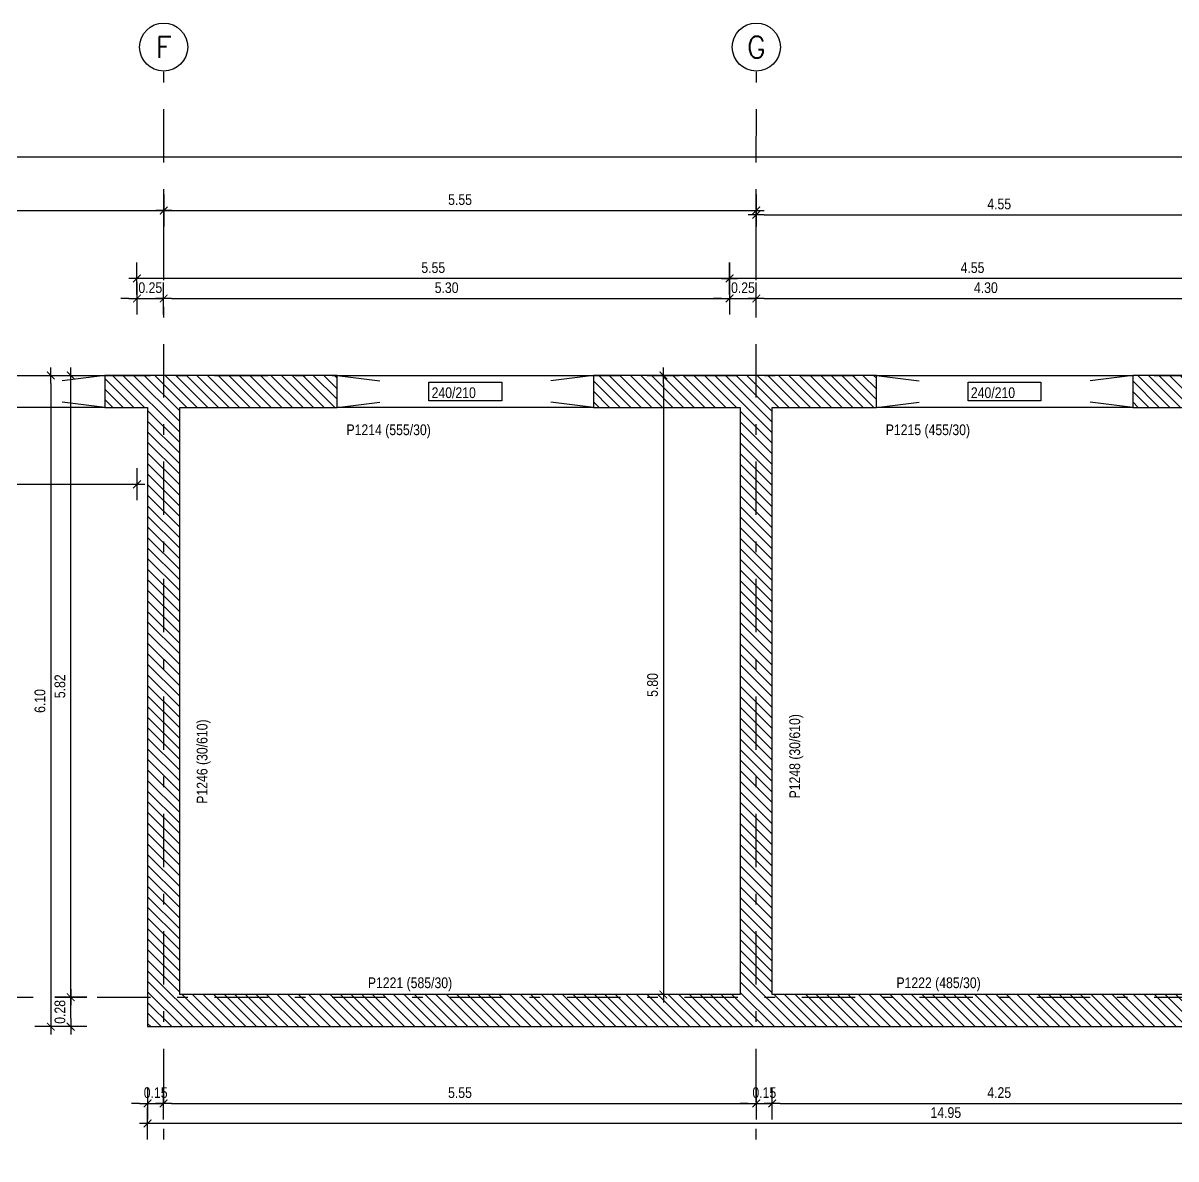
# Model space of a CAD drawing. Header units: metres. Extents: x 419734 to 420376, y 4564732 to 4565123.
# Drawn here: x 419980.64 to 419991.43, y 4565033.79 to 4565044.43 of the extents above; entities that cross this region are included whole.
import ezdxf
from ezdxf.enums import TextEntityAlignment as Align

# ---------------------------------------------------------------- set-up
doc = ezdxf.new("R2010")
doc.units = ezdxf.units.M
doc.linetypes.add('TRATTO-PUNTO', pattern=[1, 0.5, -0.25, 0, -0.25])
doc.layers.get('Defpoints').update_dxf_attribs({"color": 5})
for name, color, linetype in [('07-SIMBOLI', 1, 'Continuous'), ('SW_ASSI', 7, 'TRATTO-PUNTO'), ('SW_DIM', 33, 'Continuous'), ('SW_MAGRONE', 2, 'Continuous'), ('SW_TRATTEGGIO_252', 252, 'Continuous'), ('SW_TXT_TESTI', 1, 'Continuous')]:
    doc.layers.add(name, color=color, linetype=linetype)
doc.styles.add('ROMANS8', font='ROMANS8.SHX')
doc.styles.add('SWS', font='ARIALN.TTF')
doc.dimstyles.new('DIM-SW-50_m', dxfattribs={"dimtxt": 0.1, "dimasz": 0.075, "dimexe": 0.125, "dimexo": 0.125, "dimgap": 0.05, "dimtad": 1, "dimzin": 1, "dimdsep": 46, "dimtxsty": 'SWS', "dimblk1": 'D', "dimblk2": 'D', "dimsah": 1, "dimcen": 0.0075, "dimdle": 0.0625, "dimse1": 1, "dimse2": 1, "dimclrd": 256, "dimclre": 256, "dimclrt": 256, "dimazin": 0, "dimtfac": 0.75, "dimtmove": 1, "dimatfit": 3, "dimldrblk": 'D', "dimfxl": 0.125, "dimtvp": 1.5, "dimtolj": 1, "dimtzin": 0, "dimarcsym": 0})

# ---------------------------------------------------------------- blocks, each defined once
blk = doc.blocks.new('D')
for p, q in [((0, 2), (0, -2)), ((-1, 0), (1, 0))]:
    blk.add_line(p, q)
at = {"const_width": 0.141}
blk.add_lwpolyline([(0.48, 0.48), (-0.48, -0.48)], dxfattribs=at)
blk = doc.blocks.new('*D1226')
at = {"layer": 'Defpoints', "color": 0, "ltscale": 0.5, "transparency": 16777216}
for p in [(419981.955, 4565042.672), (419981.955, 4565042.524), (419976.074, 4565041.127)]:
    blk.add_point(p, dxfattribs=at)
at = {"layer": 'SW_DIM', "lineweight": -2, "ltscale": 0.5, "transparency": 16777216}
blk.add_line((419976.149, 4565042.672), (419981.88, 4565042.672), dxfattribs=at)
at = {"layer": 'SW_DIM', "lineweight": -2, "ltscale": 0.5, "transparency": 16777216, "xscale": 0.075, "yscale": 0.075, "zscale": 0.075, "rotation": 180}
blk.add_blockref('D', (419976.074, 4565042.672), dxfattribs=at)
at = {"layer": 'SW_DIM', "lineweight": -2, "ltscale": 0.5, "transparency": 16777216, "xscale": 0.075, "yscale": 0.075, "zscale": 0.075}
blk.add_blockref('D', (419981.955, 4565042.672), dxfattribs=at)
at = {"layer": 'SW_DIM', "ltscale": 0.5, "transparency": 16777216, "insert": (419979.014, 4565042.773), "char_height": 0.1, "attachment_point": 5, "style": 'SWS'}
blk.add_mtext('\\A1;5.88', dxfattribs=at)
blk = doc.blocks.new('*D1338')
at = {"layer": 'Defpoints', "color": 0, "ltscale": 0.5, "transparency": 16777216}
for p in [(419987.504, 4565042.672), (419981.955, 4565042.524), (419987.504, 4565041.086)]:
    blk.add_point(p, dxfattribs=at)
at = {"layer": 'SW_DIM', "lineweight": -2, "ltscale": 0.5, "transparency": 16777216}
blk.add_line((419982.03, 4565042.672), (419987.429, 4565042.672), dxfattribs=at)
at = {"layer": 'SW_DIM', "lineweight": -2, "ltscale": 0.5, "transparency": 16777216, "xscale": 0.075, "yscale": 0.075, "zscale": 0.075, "rotation": 180}
blk.add_blockref('D', (419981.955, 4565042.672), dxfattribs=at)
at = {"layer": 'SW_DIM', "lineweight": -2, "ltscale": 0.5, "transparency": 16777216, "xscale": 0.075, "yscale": 0.075, "zscale": 0.075}
blk.add_blockref('D', (419987.504, 4565042.672), dxfattribs=at)
at = {"layer": 'SW_DIM', "ltscale": 0.5, "transparency": 16777216, "insert": (419984.73, 4565042.773), "char_height": 0.1, "attachment_point": 5, "style": 'SWS'}
blk.add_mtext('\\A1;5.55', dxfattribs=at)
blk = doc.blocks.new('*D1339')
at = {"layer": 'Defpoints', "color": 0, "ltscale": 0.5, "transparency": 16777216}
for p in [(419992.054, 4565042.631), (419987.504, 4565041.086), (419992.054, 4565041.086)]:
    blk.add_point(p, dxfattribs=at)
at = {"layer": 'SW_DIM', "lineweight": -2, "ltscale": 0.5, "transparency": 16777216}
blk.add_line((419987.579, 4565042.631), (419991.979, 4565042.631), dxfattribs=at)
at = {"layer": 'SW_DIM', "lineweight": -2, "ltscale": 0.5, "transparency": 16777216, "xscale": 0.075, "yscale": 0.075, "zscale": 0.075, "rotation": 180}
blk.add_blockref('D', (419987.504, 4565042.631), dxfattribs=at)
at = {"layer": 'SW_DIM', "lineweight": -2, "ltscale": 0.5, "transparency": 16777216, "xscale": 0.075, "yscale": 0.075, "zscale": 0.075}
blk.add_blockref('D', (419992.054, 4565042.631), dxfattribs=at)
at = {"layer": 'SW_DIM', "ltscale": 0.5, "transparency": 16777216, "insert": (419989.779, 4565042.732), "char_height": 0.1, "attachment_point": 5, "style": 'SWS'}
blk.add_mtext('\\A1;4.55', dxfattribs=at)
blk = doc.blocks.new('*D1227')
at = {"layer": 'Defpoints', "color": 0, "ltscale": 0.5, "transparency": 16777216}
for p in [(419952.732, 4565043.172), (419952.732, 4565041.127), (420001.204, 4565041.127)]:
    blk.add_point(p, dxfattribs=at)
at = {"layer": 'SW_DIM', "lineweight": -2, "ltscale": 0.5, "transparency": 16777216}
blk.add_line((420001.129, 4565043.172), (419952.807, 4565043.172), dxfattribs=at)
at = {"layer": 'SW_DIM', "lineweight": -2, "ltscale": 0.5, "transparency": 16777216, "xscale": 0.075, "yscale": 0.075, "zscale": 0.075, "rotation": 180}
blk.add_blockref('D', (419952.732, 4565043.172), dxfattribs=at)
at = {"layer": 'SW_DIM', "lineweight": -2, "ltscale": 0.5, "transparency": 16777216, "xscale": 0.075, "yscale": 0.075, "zscale": 0.075}
blk.add_blockref('D', (420001.204, 4565043.172), dxfattribs=at)
at = {"layer": 'SW_DIM', "ltscale": 0.5, "transparency": 16777216, "insert": (419976.968, 4565043.273), "char_height": 0.1, "attachment_point": 5, "style": 'SWS'}
blk.add_mtext('\\A1;48.47', dxfattribs=at)
blk = doc.blocks.new('*D1240')
at = {"layer": 'Defpoints', "color": 0, "ltscale": 0.5, "transparency": 16777216}
for p in [(419981.804, 4565035.027), (419981.954, 4565035.027), (419981.954, 4565034.307)]:
    blk.add_point(p, dxfattribs=at)
at = {"layer": 'SW_DIM', "lineweight": -2, "ltscale": 0.5, "transparency": 16777216}
for p, q in [((419981.729, 4565034.307), (419981.654, 4565034.307)), ((419981.804, 4565034.307), (419981.954, 4565034.307)), ((419982.029, 4565034.307), (419982.104, 4565034.307))]:
    blk.add_line(p, q, dxfattribs=at)
at = {"layer": 'SW_DIM', "lineweight": -2, "ltscale": 0.5, "transparency": 16777216, "xscale": 0.075, "yscale": 0.075, "zscale": 0.075}
blk.add_blockref('D', (419981.804, 4565034.307), dxfattribs=at)
at = {"layer": 'SW_DIM', "lineweight": -2, "ltscale": 0.5, "transparency": 16777216, "xscale": 0.075, "yscale": 0.075, "zscale": 0.075, "rotation": 180}
blk.add_blockref('D', (419981.954, 4565034.307), dxfattribs=at)
at = {"layer": 'SW_DIM', "ltscale": 0.5, "transparency": 16777216, "insert": (419981.879, 4565034.408), "char_height": 0.1, "attachment_point": 5, "style": 'SWS'}
blk.add_mtext('\\A1;0.15', dxfattribs=at)
blk = doc.blocks.new('*D1241')
at = {"layer": 'Defpoints', "color": 0, "ltscale": 0.5, "transparency": 16777216}
for p in [(419981.954, 4565035.027), (419987.504, 4565035.027), (419987.504, 4565034.307)]:
    blk.add_point(p, dxfattribs=at)
at = {"layer": 'SW_DIM', "lineweight": -2, "ltscale": 0.5, "transparency": 16777216}
blk.add_line((419982.029, 4565034.307), (419987.429, 4565034.307), dxfattribs=at)
at = {"layer": 'SW_DIM', "lineweight": -2, "ltscale": 0.5, "transparency": 16777216, "xscale": 0.075, "yscale": 0.075, "zscale": 0.075, "rotation": 180}
blk.add_blockref('D', (419981.954, 4565034.307), dxfattribs=at)
at = {"layer": 'SW_DIM', "lineweight": -2, "ltscale": 0.5, "transparency": 16777216, "xscale": 0.075, "yscale": 0.075, "zscale": 0.075}
blk.add_blockref('D', (419987.504, 4565034.307), dxfattribs=at)
at = {"layer": 'SW_DIM', "ltscale": 0.5, "transparency": 16777216, "insert": (419984.729, 4565034.408), "char_height": 0.1, "attachment_point": 5, "style": 'SWS'}
blk.add_mtext('\\A1;5.55', dxfattribs=at)
blk = doc.blocks.new('*D1242')
at = {"layer": 'Defpoints', "color": 0, "ltscale": 0.5, "transparency": 16777216}
for p in [(419987.654, 4565035.327), (419987.504, 4565035.027), (419987.654, 4565034.307)]:
    blk.add_point(p, dxfattribs=at)
at = {"layer": 'SW_DIM', "lineweight": -2, "ltscale": 0.5, "transparency": 16777216}
for p, q in [((419987.429, 4565034.307), (419987.354, 4565034.307)), ((419987.504, 4565034.307), (419987.654, 4565034.307)), ((419987.729, 4565034.307), (419987.804, 4565034.307))]:
    blk.add_line(p, q, dxfattribs=at)
at = {"layer": 'SW_DIM', "lineweight": -2, "ltscale": 0.5, "transparency": 16777216, "xscale": 0.075, "yscale": 0.075, "zscale": 0.075}
blk.add_blockref('D', (419987.504, 4565034.307), dxfattribs=at)
at = {"layer": 'SW_DIM', "lineweight": -2, "ltscale": 0.5, "transparency": 16777216, "xscale": 0.075, "yscale": 0.075, "zscale": 0.075, "rotation": 180}
blk.add_blockref('D', (419987.654, 4565034.307), dxfattribs=at)
at = {"layer": 'SW_DIM', "ltscale": 0.5, "transparency": 16777216, "insert": (419987.579, 4565034.408), "char_height": 0.1, "attachment_point": 5, "style": 'SWS'}
blk.add_mtext('\\A1;0.15', dxfattribs=at)
blk = doc.blocks.new('*D1243')
at = {"layer": 'Defpoints', "color": 0, "ltscale": 0.5, "transparency": 16777216}
for p in [(419987.654, 4565035.327), (419991.904, 4565035.327), (419991.904, 4565034.307)]:
    blk.add_point(p, dxfattribs=at)
at = {"layer": 'SW_DIM', "lineweight": -2, "ltscale": 0.5, "transparency": 16777216}
blk.add_line((419987.729, 4565034.307), (419991.829, 4565034.307), dxfattribs=at)
at = {"layer": 'SW_DIM', "lineweight": -2, "ltscale": 0.5, "transparency": 16777216, "xscale": 0.075, "yscale": 0.075, "zscale": 0.075, "rotation": 180}
blk.add_blockref('D', (419987.654, 4565034.307), dxfattribs=at)
at = {"layer": 'SW_DIM', "lineweight": -2, "ltscale": 0.5, "transparency": 16777216, "xscale": 0.075, "yscale": 0.075, "zscale": 0.075}
blk.add_blockref('D', (419991.904, 4565034.307), dxfattribs=at)
at = {"layer": 'SW_DIM', "ltscale": 0.5, "transparency": 16777216, "insert": (419989.779, 4565034.408), "char_height": 0.1, "attachment_point": 5, "style": 'SWS'}
blk.add_mtext('\\A1;4.25', dxfattribs=at)
blk = doc.blocks.new('*D1251')
at = {"layer": 'Defpoints', "color": 0, "ltscale": 0.5, "transparency": 16777216}
for p in [(419981.804, 4565035.027), (419996.754, 4565035.027), (419981.804, 4565034.12)]:
    blk.add_point(p, dxfattribs=at)
at = {"layer": 'SW_DIM', "lineweight": -2, "ltscale": 0.5, "transparency": 16777216}
blk.add_line((419996.679, 4565034.12), (419981.879, 4565034.12), dxfattribs=at)
at = {"layer": 'SW_DIM', "lineweight": -2, "ltscale": 0.5, "transparency": 16777216, "xscale": 0.075, "yscale": 0.075, "zscale": 0.075, "rotation": 180}
blk.add_blockref('D', (419981.804, 4565034.12), dxfattribs=at)
at = {"layer": 'SW_DIM', "lineweight": -2, "ltscale": 0.5, "transparency": 16777216, "xscale": 0.075, "yscale": 0.075, "zscale": 0.075}
blk.add_blockref('D', (419996.754, 4565034.12), dxfattribs=at)
at = {"layer": 'SW_DIM', "ltscale": 0.5, "transparency": 16777216, "insert": (419989.279, 4565034.221), "char_height": 0.1, "attachment_point": 5, "style": 'SWS'}
blk.add_mtext('\\A1;14.95', dxfattribs=at)
blk = doc.blocks.new('*D1252')
at = {"layer": 'Defpoints', "color": 0, "ltscale": 0.5, "transparency": 16777216}
for p in [(419981.084, 4565035.302), (419981.804, 4565035.302), (419981.804, 4565035.027)]:
    blk.add_point(p, dxfattribs=at)
at = {"layer": 'SW_DIM', "lineweight": -2, "ltscale": 0.5, "transparency": 16777216}
blk.add_line((419981.084, 4565035.102), (419981.084, 4565035.227), dxfattribs=at)
at = {"layer": 'SW_DIM', "lineweight": -2, "ltscale": 0.5, "transparency": 16777216, "xscale": 0.075, "yscale": 0.075, "zscale": 0.075}
for p, rotation in [((419981.084, 4565035.302), 90), ((419981.084, 4565035.027), 270)]:
    blk.add_blockref('D', p, dxfattribs=dict(at, rotation=rotation))
at = {"layer": 'SW_DIM', "ltscale": 0.5, "transparency": 16777216, "insert": (419980.983, 4565035.165), "char_height": 0.1, "attachment_point": 5, "rotation": 90, "style": 'SWS'}
blk.add_mtext('\\A1;0.28', dxfattribs=at)
blk = doc.blocks.new('*D1253')
at = {"layer": 'Defpoints', "color": 0, "ltscale": 0.5, "transparency": 16777216}
for p in [(419981.084, 4565041.127), (419981.689, 4565041.127), (419981.804, 4565035.302)]:
    blk.add_point(p, dxfattribs=at)
at = {"layer": 'SW_DIM', "lineweight": -2, "ltscale": 0.5, "transparency": 16777216}
blk.add_line((419981.084, 4565035.377), (419981.084, 4565041.052), dxfattribs=at)
at = {"layer": 'SW_DIM', "lineweight": -2, "ltscale": 0.5, "transparency": 16777216, "xscale": 0.075, "yscale": 0.075, "zscale": 0.075}
for p, rotation in [((419981.084, 4565041.127), 90), ((419981.084, 4565035.302), 270)]:
    blk.add_blockref('D', p, dxfattribs=dict(at, rotation=rotation))
at = {"layer": 'SW_DIM', "ltscale": 0.5, "transparency": 16777216, "insert": (419980.983, 4565038.215), "char_height": 0.1, "attachment_point": 5, "rotation": 90, "style": 'SWS'}
blk.add_mtext('\\A1;5.82', dxfattribs=at)
blk = doc.blocks.new('*D1254')
at = {"layer": 'Defpoints', "color": 0, "ltscale": 0.5, "transparency": 16777216}
for p in [(419981.689, 4565041.127), (419980.897, 4565035.027), (419981.804, 4565035.027)]:
    blk.add_point(p, dxfattribs=at)
at = {"layer": 'SW_DIM', "lineweight": -2, "ltscale": 0.5, "transparency": 16777216}
blk.add_line((419980.897, 4565041.052), (419980.897, 4565035.102), dxfattribs=at)
at = {"layer": 'SW_DIM', "lineweight": -2, "ltscale": 0.5, "transparency": 16777216, "xscale": 0.075, "yscale": 0.075, "zscale": 0.075}
for p, rotation in [((419980.897, 4565041.127), 90), ((419980.897, 4565035.027), 270)]:
    blk.add_blockref('D', p, dxfattribs=dict(at, rotation=rotation))
at = {"layer": 'SW_DIM', "ltscale": 0.5, "transparency": 16777216, "insert": (419980.796, 4565038.077), "char_height": 0.1, "attachment_point": 5, "rotation": 90, "style": 'SWS'}
blk.add_mtext('\\A1;6.10', dxfattribs=at)
blk = doc.blocks.new('*D1327')
at = {"layer": 'Defpoints', "color": 0, "ltscale": 0.5, "transparency": 16777216}
for p in [(419981.954, 4565041.847), (419981.704, 4565041.127), (419981.954, 4565041.127)]:
    blk.add_point(p, dxfattribs=at)
at = {"layer": 'SW_DIM', "lineweight": -2, "ltscale": 0.5, "transparency": 16777216}
for p, q in [((419981.629, 4565041.847), (419981.554, 4565041.847)), ((419981.704, 4565041.847), (419981.954, 4565041.847)), ((419982.029, 4565041.847), (419982.104, 4565041.847))]:
    blk.add_line(p, q, dxfattribs=at)
at = {"layer": 'SW_DIM', "lineweight": -2, "ltscale": 0.5, "transparency": 16777216, "xscale": 0.075, "yscale": 0.075, "zscale": 0.075}
blk.add_blockref('D', (419981.704, 4565041.847), dxfattribs=at)
at = {"layer": 'SW_DIM', "lineweight": -2, "ltscale": 0.5, "transparency": 16777216, "xscale": 0.075, "yscale": 0.075, "zscale": 0.075, "rotation": 180}
blk.add_blockref('D', (419981.954, 4565041.847), dxfattribs=at)
at = {"layer": 'SW_DIM', "ltscale": 0.5, "transparency": 16777216, "insert": (419981.829, 4565041.948), "char_height": 0.1, "attachment_point": 5, "style": 'SWS'}
blk.add_mtext('\\A1;0.25', dxfattribs=at)
blk = doc.blocks.new('*D1229')
at = {"layer": 'Defpoints', "color": 0, "ltscale": 0.5, "transparency": 16777216}
for p in [(419987.254, 4565041.847), (419981.954, 4565041.127), (419987.254, 4565041.127)]:
    blk.add_point(p, dxfattribs=at)
at = {"layer": 'SW_DIM', "lineweight": -2, "ltscale": 0.5, "transparency": 16777216}
blk.add_line((419982.029, 4565041.847), (419987.179, 4565041.847), dxfattribs=at)
at = {"layer": 'SW_DIM', "lineweight": -2, "ltscale": 0.5, "transparency": 16777216, "xscale": 0.075, "yscale": 0.075, "zscale": 0.075, "rotation": 180}
blk.add_blockref('D', (419981.954, 4565041.847), dxfattribs=at)
at = {"layer": 'SW_DIM', "lineweight": -2, "ltscale": 0.5, "transparency": 16777216, "xscale": 0.075, "yscale": 0.075, "zscale": 0.075}
blk.add_blockref('D', (419987.254, 4565041.847), dxfattribs=at)
at = {"layer": 'SW_DIM', "ltscale": 0.5, "transparency": 16777216, "insert": (419984.604, 4565041.948), "char_height": 0.1, "attachment_point": 5, "style": 'SWS'}
blk.add_mtext('\\A1;5.30', dxfattribs=at)
blk = doc.blocks.new('*D1230')
at = {"layer": 'Defpoints', "color": 0, "ltscale": 0.5, "transparency": 16777216}
for p in [(419987.504, 4565041.847), (419987.254, 4565041.127), (419987.504, 4565041.127)]:
    blk.add_point(p, dxfattribs=at)
at = {"layer": 'SW_DIM', "lineweight": -2, "ltscale": 0.5, "transparency": 16777216}
for p, q in [((419987.179, 4565041.847), (419987.104, 4565041.847)), ((419987.254, 4565041.847), (419987.504, 4565041.847)), ((419987.579, 4565041.847), (419987.654, 4565041.847))]:
    blk.add_line(p, q, dxfattribs=at)
at = {"layer": 'SW_DIM', "lineweight": -2, "ltscale": 0.5, "transparency": 16777216, "xscale": 0.075, "yscale": 0.075, "zscale": 0.075}
blk.add_blockref('D', (419987.254, 4565041.847), dxfattribs=at)
at = {"layer": 'SW_DIM', "lineweight": -2, "ltscale": 0.5, "transparency": 16777216, "xscale": 0.075, "yscale": 0.075, "zscale": 0.075, "rotation": 180}
blk.add_blockref('D', (419987.504, 4565041.847), dxfattribs=at)
at = {"layer": 'SW_DIM', "ltscale": 0.5, "transparency": 16777216, "insert": (419987.379, 4565041.948), "char_height": 0.1, "attachment_point": 5, "style": 'SWS'}
blk.add_mtext('\\A1;0.25', dxfattribs=at)
blk = doc.blocks.new('*D1231')
at = {"layer": 'Defpoints', "color": 0, "ltscale": 0.5, "transparency": 16777216}
for p in [(419991.804, 4565041.847), (419987.504, 4565041.127), (419991.804, 4565041.127)]:
    blk.add_point(p, dxfattribs=at)
at = {"layer": 'SW_DIM', "lineweight": -2, "ltscale": 0.5, "transparency": 16777216}
blk.add_line((419987.579, 4565041.847), (419991.729, 4565041.847), dxfattribs=at)
at = {"layer": 'SW_DIM', "lineweight": -2, "ltscale": 0.5, "transparency": 16777216, "xscale": 0.075, "yscale": 0.075, "zscale": 0.075, "rotation": 180}
blk.add_blockref('D', (419987.504, 4565041.847), dxfattribs=at)
at = {"layer": 'SW_DIM', "lineweight": -2, "ltscale": 0.5, "transparency": 16777216, "xscale": 0.075, "yscale": 0.075, "zscale": 0.075}
blk.add_blockref('D', (419991.804, 4565041.847), dxfattribs=at)
at = {"layer": 'SW_DIM', "ltscale": 0.5, "transparency": 16777216, "insert": (419989.654, 4565041.948), "char_height": 0.1, "attachment_point": 5, "style": 'SWS'}
blk.add_mtext('\\A1;4.30', dxfattribs=at)
blk = doc.blocks.new('*D1238')
at = {"layer": 'Defpoints', "color": 0, "ltscale": 0.5, "transparency": 16777216}
for p in [(419987.254, 4565042.035), (419987.254, 4565041.127), (419991.804, 4565041.127)]:
    blk.add_point(p, dxfattribs=at)
at = {"layer": 'SW_DIM', "lineweight": -2, "ltscale": 0.5, "transparency": 16777216}
blk.add_line((419991.729, 4565042.035), (419987.329, 4565042.035), dxfattribs=at)
at = {"layer": 'SW_DIM', "lineweight": -2, "ltscale": 0.5, "transparency": 16777216, "xscale": 0.075, "yscale": 0.075, "zscale": 0.075, "rotation": 180}
blk.add_blockref('D', (419987.254, 4565042.035), dxfattribs=at)
at = {"layer": 'SW_DIM', "lineweight": -2, "ltscale": 0.5, "transparency": 16777216, "xscale": 0.075, "yscale": 0.075, "zscale": 0.075}
blk.add_blockref('D', (419991.804, 4565042.035), dxfattribs=at)
at = {"layer": 'SW_DIM', "ltscale": 0.5, "transparency": 16777216, "insert": (419989.529, 4565042.136), "char_height": 0.1, "attachment_point": 5, "style": 'SWS'}
blk.add_mtext('\\A1;4.55', dxfattribs=at)
blk = doc.blocks.new('*D1239')
at = {"layer": 'Defpoints', "color": 0, "ltscale": 0.5, "transparency": 16777216}
for p in [(419981.704, 4565042.035), (419981.704, 4565041.127), (419987.254, 4565041.127)]:
    blk.add_point(p, dxfattribs=at)
at = {"layer": 'SW_DIM', "lineweight": -2, "ltscale": 0.5, "transparency": 16777216}
blk.add_line((419987.179, 4565042.035), (419981.779, 4565042.035), dxfattribs=at)
at = {"layer": 'SW_DIM', "lineweight": -2, "ltscale": 0.5, "transparency": 16777216, "xscale": 0.075, "yscale": 0.075, "zscale": 0.075, "rotation": 180}
blk.add_blockref('D', (419981.704, 4565042.035), dxfattribs=at)
at = {"layer": 'SW_DIM', "lineweight": -2, "ltscale": 0.5, "transparency": 16777216, "xscale": 0.075, "yscale": 0.075, "zscale": 0.075}
blk.add_blockref('D', (419987.254, 4565042.035), dxfattribs=at)
at = {"layer": 'SW_DIM', "ltscale": 0.5, "transparency": 16777216, "insert": (419984.479, 4565042.136), "char_height": 0.1, "attachment_point": 5, "style": 'SWS'}
blk.add_mtext('\\A1;5.55', dxfattribs=at)
blk = doc.blocks.new('*D1351')
at = {"layer": 'Defpoints', "color": 0, "ltscale": 0.5, "transparency": 16777216}
for p in [(419981.704, 4565040.827), (419976.249, 4565040.477), (419981.704, 4565040.107)]:
    blk.add_point(p, dxfattribs=at)
at = {"layer": 'SW_DIM', "lineweight": -2, "ltscale": 0.5, "transparency": 16777216}
blk.add_line((419976.324, 4565040.107), (419981.629, 4565040.107), dxfattribs=at)
at = {"layer": 'SW_DIM', "lineweight": -2, "ltscale": 0.5, "transparency": 16777216, "xscale": 0.075, "yscale": 0.075, "zscale": 0.075, "rotation": 180}
blk.add_blockref('D', (419976.249, 4565040.107), dxfattribs=at)
at = {"layer": 'SW_DIM', "lineweight": -2, "ltscale": 0.5, "transparency": 16777216, "xscale": 0.075, "yscale": 0.075, "zscale": 0.075}
blk.add_blockref('D', (419981.704, 4565040.107), dxfattribs=at)
at = {"layer": 'SW_DIM', "ltscale": 0.5, "transparency": 16777216, "insert": (419978.977, 4565040.208), "char_height": 0.1, "attachment_point": 5, "style": 'SWS'}
blk.add_mtext('\\A1;5.46', dxfattribs=at)
blk = doc.blocks.new('*D1352')
at = {"layer": 'Defpoints', "color": 0, "ltscale": 0.5, "transparency": 16777216}
for p in [(419986.78, 4565041.127), (419986.634, 4565035.327), (419986.78, 4565035.327)]:
    blk.add_point(p, dxfattribs=at)
at = {"layer": 'SW_DIM', "lineweight": -2, "ltscale": 0.5, "transparency": 16777216}
blk.add_line((419986.634, 4565041.052), (419986.634, 4565035.402), dxfattribs=at)
at = {"layer": 'SW_DIM', "lineweight": -2, "ltscale": 0.5, "transparency": 16777216, "xscale": 0.075, "yscale": 0.075, "zscale": 0.075}
for p, rotation in [((419986.634, 4565041.127), 90), ((419986.634, 4565035.327), 270)]:
    blk.add_blockref('D', p, dxfattribs=dict(at, rotation=rotation))
at = {"layer": 'SW_DIM', "ltscale": 0.5, "transparency": 16777216, "insert": (419986.533, 4565038.227), "char_height": 0.1, "attachment_point": 5, "rotation": 90, "style": 'SWS'}
blk.add_mtext('\\A1;5.80', dxfattribs=at)

msp = doc.modelspace()

# ---------------------------------------------------------------- hatches: boundary and pattern name
at = {"layer": 'SW_TRATTEGGIO_252'}
h = msp.add_hatch(dxfattribs=at)
h.set_pattern_fill('_USER', color=256, scale=0.07, angle=135, pattern_type=0)
h.set_pattern_definition([(135, (419823.05749, 4565188.456735), (-0.049497475, -0.049497475), [])])
h.paths.add_polyline_path([(419996.35445, 4565041.12744), (419995.57924, 4565041.12744), (419995.57924, 4565040.82744), (419996.35445, 4565040.82744), (419996.45425, 4565040.82744), (419996.45425, 4565035.32744), (419992.20425, 4565035.32744), (419992.20425, 4565040.82744), (419993.17924, 4565040.82744), (419993.17924, 4565041.12744), (419991.02924, 4565041.12744), (419991.02924, 4565040.82744), (419991.80445, 4565040.82744), (419991.90425, 4565040.82744), (419991.90425, 4565035.32744), (419987.65425, 4565035.32744), (419987.65425, 4565040.82744), (419988.62924, 4565040.82744), (419988.62924, 4565041.12744), (419985.97924, 4565041.12744), (419985.97924, 4565040.82744), (419987.25445, 4565040.82744), (419987.35425, 4565040.82744), (419987.35425, 4565035.32744), (419982.10425, 4565035.32744), (419982.10425, 4565040.82744), (419983.57924, 4565040.82744), (419983.57924, 4565041.12744), (419981.40424, 4565041.12744), (419981.40424, 4565040.82744), (419981.70445, 4565040.82744), (419981.80425, 4565040.82744), (419981.80425, 4565035.02744), (419996.75425, 4565035.02744), (419996.75425, 4565040.82744), (419997.62925, 4565040.82744), (419997.62925, 4565041.12744)])

# ---------------------------------------------------------------- linework, layer by layer
at = {"layer": '07-SIMBOLI', "color": 1}
for centre in [(419981.95425, 4565044.20244), (419987.50425, 4565044.20244)]:
    msp.add_circle(centre, 0.225, dxfattribs=at)
at = {"layer": 'SW_ASSI'}
for points in [[(419981.95425, 4565026.62024), (419981.95448, 4565043.97744)], [(419987.50425, 4565026.62024), (419987.50448, 4565043.97744)], [(419949.59231, 4565041.12744), (419952.73152, 4565041.12744), (419974.73152, 4565041.12744), (420002.22952, 4565041.12744)], [(419949.59231, 4565035.30244), (419952.73152, 4565035.30244), (419974.73152, 4565035.30244), (420002.22952, 4565035.30244)]]:
    msp.add_lwpolyline(points, dxfattribs=at)
at = {"layer": 'SW_MAGRONE'}
for points in [[(419979.00424, 4565041.12744), (419981.40424, 4565041.12744), (419981.40424, 4565040.82744)], [(419981.40424, 4565041.12744), (419981.00424, 4565041.07744)], [(419991.90425, 4565035.32744), (419987.65425, 4565035.32744), (419987.65425, 4565040.82744), (419988.62924, 4565040.82744), (419988.62924, 4565041.12744), (419987.25445, 4565041.12744), (419985.97924, 4565041.12744), (419985.97924, 4565040.82744), (419987.25445, 4565040.82744), (419987.35425, 4565040.82744), (419987.35425, 4565035.32744), (419982.10425, 4565035.32744), (419982.10425, 4565040.82744), (419983.57924, 4565040.82744), (419983.57924, 4565041.12744), (419981.70445, 4565041.12744), (419981.40424, 4565041.12744), (419981.40424, 4565040.82744), (419981.70445, 4565040.82744), (419981.80425, 4565040.82744), (419981.80425, 4565035.02744), (419987.65425, 4565035.02744), (419992.20425, 4565035.02744)], [(419983.57924, 4565041.12744), (419983.97924, 4565041.07744)], [(419983.57924, 4565040.82744), (419983.57924, 4565041.12744), (419985.97924, 4565041.12744), (419985.97924, 4565040.82744), (419983.57924, 4565040.82744), (419983.97924, 4565040.87744)], [(419985.97924, 4565041.12744), (419985.57924, 4565041.07744)], [(419988.62924, 4565041.12744), (419989.02924, 4565041.07744)], [(419988.62924, 4565040.82744), (419988.62924, 4565041.12744), (419991.02924, 4565041.12744), (419991.02924, 4565040.82744), (419988.62924, 4565040.82744), (419989.02924, 4565040.87744)], [(419991.02924, 4565041.12744), (419990.62924, 4565041.07744)], [(419991.80445, 4565041.12744), (419991.02924, 4565041.12744), (419991.02924, 4565040.82744), (419991.80445, 4565040.82744)], [(419981.40424, 4565040.82744), (419977.15425, 4565040.82744), (419977.35425, 4565040.87744)], [(419981.40424, 4565040.82744), (419981.00424, 4565040.87744)], [(419985.97924, 4565040.82744), (419985.57924, 4565040.87744)], [(419991.02924, 4565040.82744), (419990.62924, 4565040.87744)]]:
    msp.add_lwpolyline(points, dxfattribs=at)
for points in [[(419985.11986, 4565041.06494), (419985.11986, 4565040.88994), (419984.43862, 4565040.88994), (419984.43862, 4565041.06494)], [(419990.16987, 4565041.06494), (419990.16987, 4565040.88994), (419989.48862, 4565040.88994), (419989.48862, 4565041.06494)]]:
    msp.add_lwpolyline(points, close=True, dxfattribs=at)

# ---------------------------------------------------------------- texts
at = {"layer": '07-SIMBOLI', "color": 4, "style": 'ROMANS8'}
for s, p in [('F', (419981.95425, 4565044.20244)), ('G', (419987.50425, 4565044.20244))]:
    msp.add_text(s, height=0.2, rotation=0.110239, dxfattribs=at).set_placement(p, align=Align.MIDDLE_CENTER)
at = {"layer": 'SW_TXT_TESTI', "color": 2, "style": 'SWS'}
for s, p in [('240/210', (419984.46362, 4565040.91494)), ('240/210', (419989.51362, 4565040.91494)), ('P1214 (555/30)', (419983.66632, 4565040.56744)), ('P1215 (455/30)', (419988.71632, 4565040.56744)), ('P1221 (585/30)', (419983.86622, 4565035.38744)), ('P1222 (485/30)', (419988.81622, 4565035.38744))]:
    msp.add_text(s, height=0.1, dxfattribs=at).set_placement(p)
for s, p in [('P1248 (30/610)', (419987.91425, 4565037.16441)), ('P1246 (30/610)', (419982.36425, 4565037.11441))]:
    msp.add_text(s, height=0.1, rotation=90, dxfattribs=at).set_placement(p)

# ---------------------------------------------------------------- dimensions: what is measured, and where the dimension line sits
at = {"layer": 'SW_DIM', "ltscale": 0.5}
for base, p1, p2, picture, middle in [((419952.73152, 4565043.17232), (420001.20425, 4565041.12744), (419952.73152, 4565041.12744), '*D1227', (419976.96789, 4565043.27338)), ((419981.95457, 4565042.67232), (419976.07425, 4565041.12744), (419981.95457, 4565042.52398), '*D1226', (419979.01441, 4565042.77338)), ((419987.50444, 4565042.67232), (419981.95457, 4565042.52398), (419987.50444, 4565041.08645), '*D1338', (419984.72951, 4565042.77317)), ((419992.05444, 4565042.63134), (419987.50444, 4565041.08645), (419992.05444, 4565041.08645), '*D1339', (419989.77944, 4565042.73219)), ((419981.70445, 4565042.03494), (419987.25445, 4565041.12744), (419981.70445, 4565041.12744), '*D1239', (419984.47945, 4565042.13579)), ((419987.25445, 4565042.03494), (419991.80445, 4565041.12744), (419987.25445, 4565041.12744), '*D1238', (419989.52945, 4565042.13579)), ((419987.25445, 4565041.84744), (419981.95425, 4565041.12744), (419987.25445, 4565041.12744), '*D1229', (419984.60435, 4565041.94849)), ((419991.80445, 4565041.84744), (419987.50425, 4565041.12744), (419991.80445, 4565041.12744), '*D1231', (419989.65435, 4565041.94849)), ((419981.70445, 4565040.10744), (419976.24925, 4565040.47744), (419981.70445, 4565040.82744), '*D1351', (419978.97685, 4565040.20849)), ((419991.90425, 4565034.30744), (419987.65425, 4565035.32744), (419991.90425, 4565035.32744), '*D1243', (419989.77925, 4565034.40849)), ((419981.80425, 4565034.11994), (419996.75425, 4565035.02744), (419981.80425, 4565035.02744), '*D1251', (419989.27925, 4565034.22099)), ((419987.50436, 4565034.30744), (419981.95436, 4565035.02744), (419987.50436, 4565035.02744), '*D1241', (419984.72936, 4565034.40829))]:
    dim = msp.add_linear_dim(base=base, p1=p1, p2=p2, dimstyle='DIM-SW-50_m', dxfattribs=at)
    dim.commit()
    dim.dimension.update_dxf_attribs({"geometry": picture, "text_midpoint": middle})
for base, p1, p2, picture, middle in [((419981.95425, 4565041.84744), (419981.70445, 4565041.12744), (419981.95425, 4565041.12744), '*D1327', (419981.82935, 4565041.84744)), ((419987.50425, 4565041.84744), (419987.25445, 4565041.12744), (419987.50425, 4565041.12744), '*D1230', (419987.37935, 4565041.84744)), ((419987.65425, 4565034.30744), (419987.50436, 4565035.02744), (419987.65425, 4565035.32744), '*D1242', (419987.57925, 4565034.30744)), ((419981.95436, 4565034.30744), (419981.80425, 4565035.02744), (419981.95436, 4565035.02744), '*D1240', (419981.87925, 4565034.30744))]:
    dim = msp.add_linear_dim(base=base, p1=p1, p2=p2, dimstyle='DIM-SW-50_m', dxfattribs=at)
    dim.commit()
    dim.dimension.update_dxf_attribs({"geometry": picture, "text_midpoint": middle, "dimtype": 160})
for base, p1, p2, picture, middle in [((419980.89675, 4565035.02744), (419981.68893, 4565041.12744), (419981.80425, 4565035.02744), '*D1254', (419980.79569, 4565038.07744)), ((419981.0842478223, 4565041.1274364311), (419981.8042478216, 4565035.3024364319), (419981.6889296423, 4565041.1274364293), '*D1253', (419980.9831905247, 4565038.2149364306)), ((419986.63425, 4565035.32744), (419986.7799, 4565041.12744), (419986.7799, 4565035.32744), '*D1352', (419986.53319, 4565038.22744))]:
    dim = msp.add_linear_dim(base=base, p1=p1, p2=p2, angle=90, dimstyle='DIM-SW-50_m', dxfattribs=at)
    dim.commit()
    dim.dimension.update_dxf_attribs({"geometry": picture, "text_midpoint": middle})
dim = msp.add_linear_dim(base=(419981.084247822, 4565035.302436434), p1=(419981.804247822, 4565035.02743643), p2=(419981.804247822, 4565035.302436432), angle=90, dimstyle='DIM-SW-50_m', dxfattribs=at)
dim.commit()
dim.dimension.update_dxf_attribs({"geometry": '*D1252', "text_midpoint": (419981.084247822, 4565035.164936431), "dimtype": 160})

doc.saveas('drawing.dxf')
